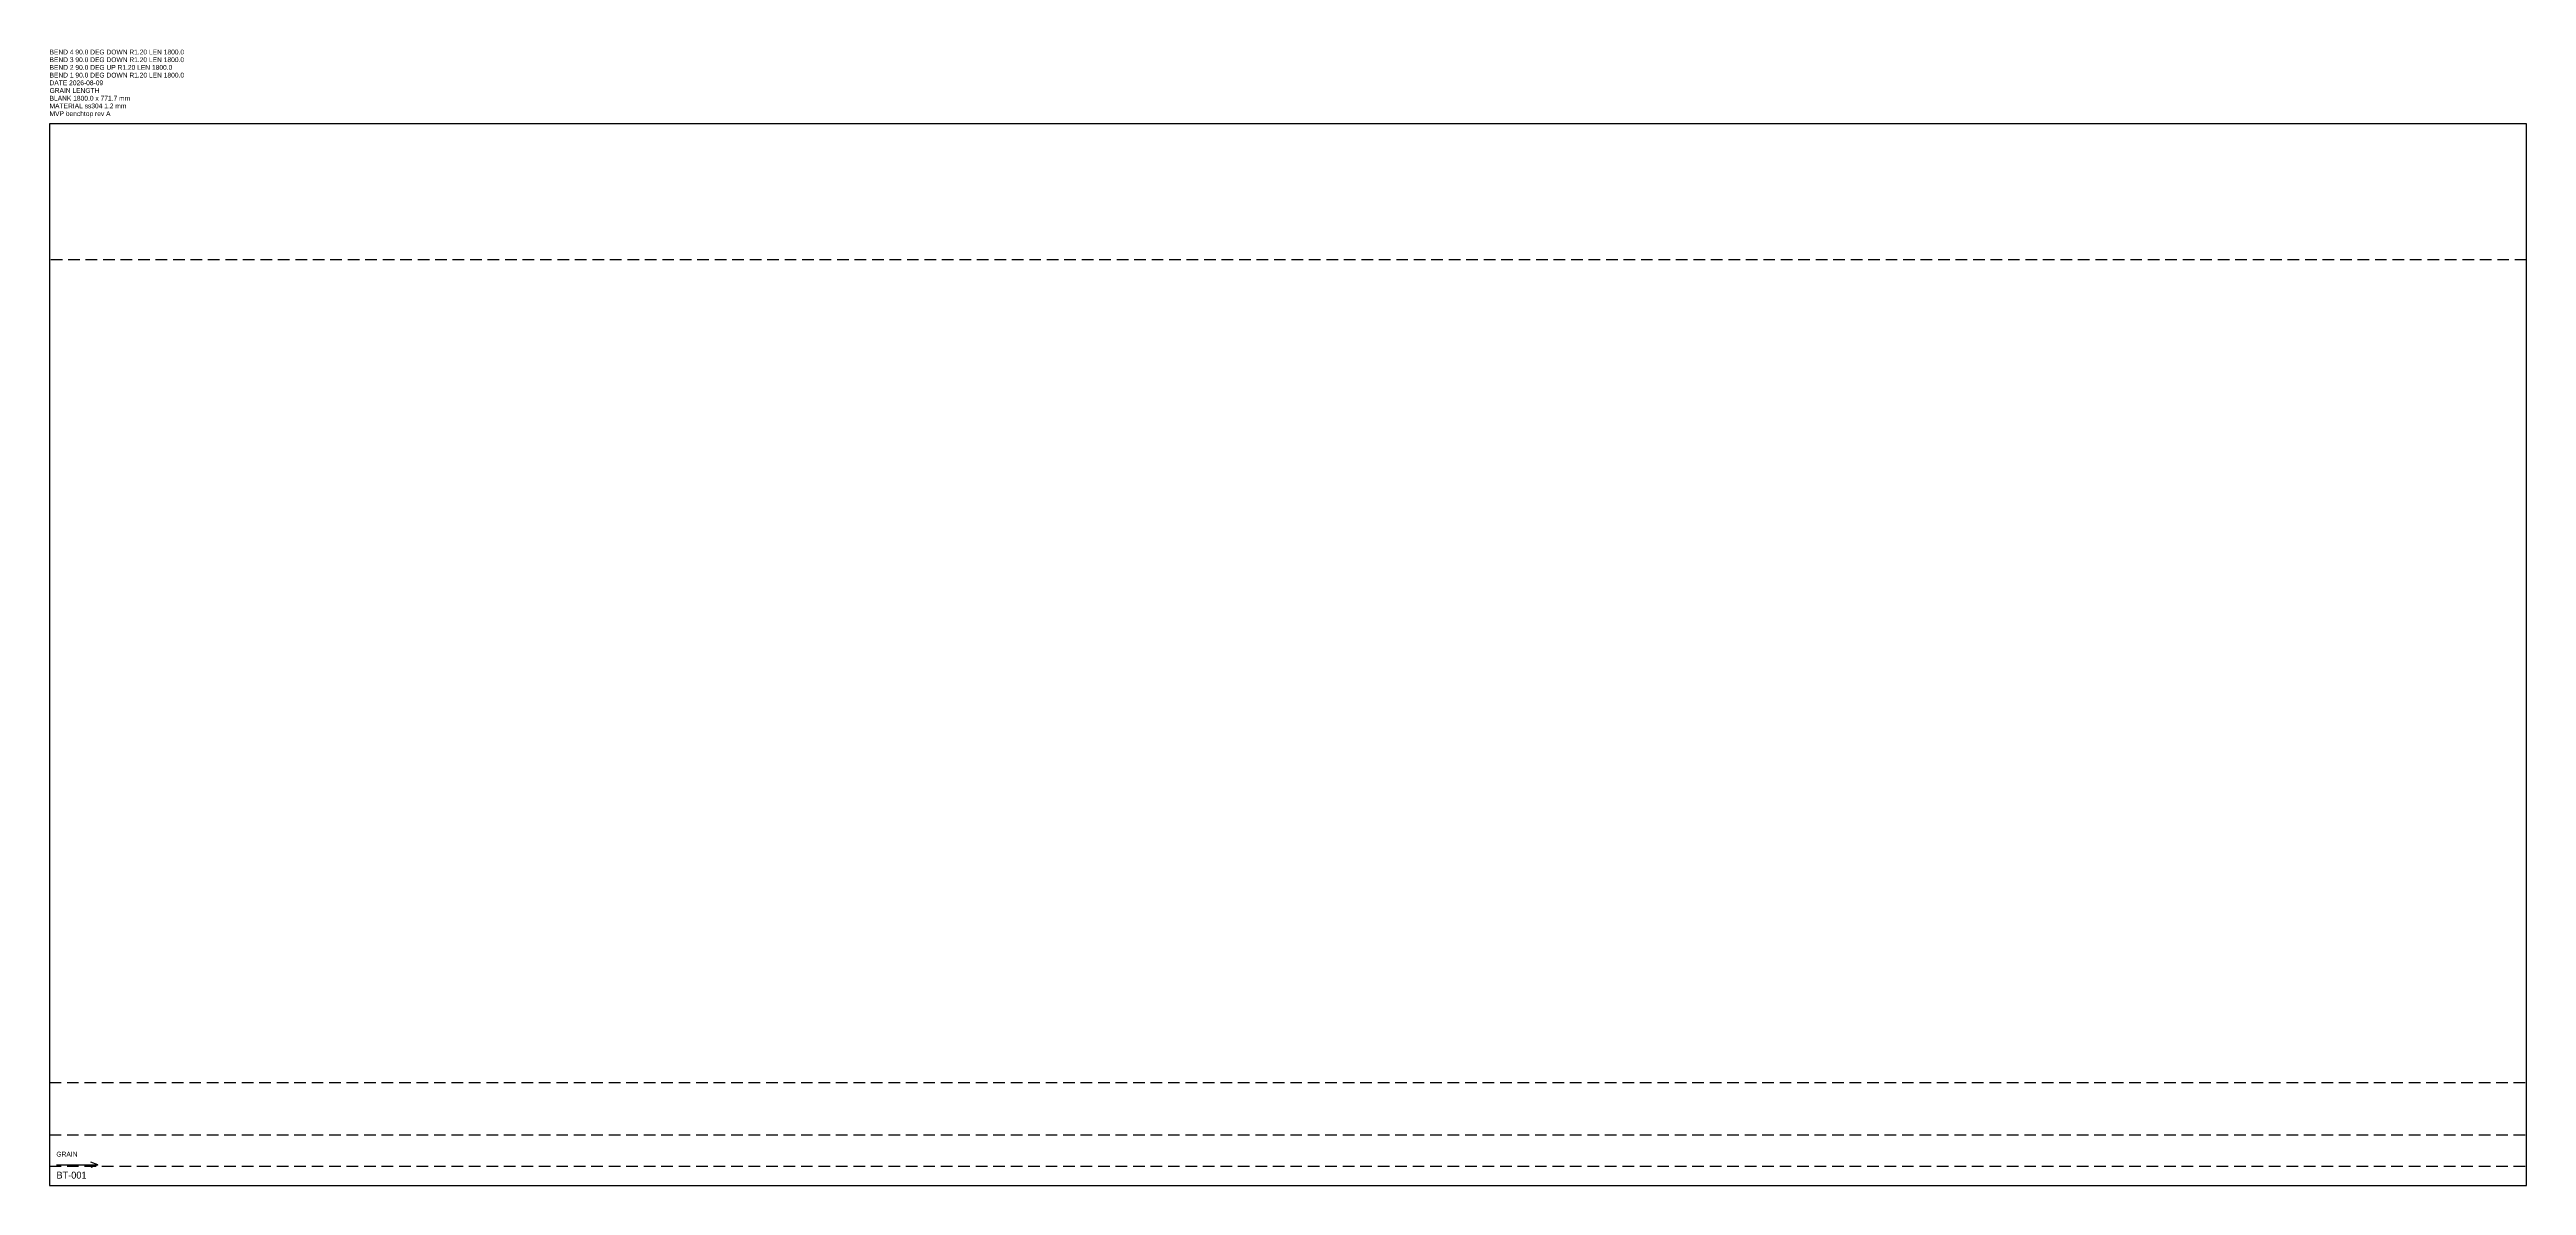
# Model space of a CAD drawing. Header units: millimetres. Extents: x 0 to 1800, y 0 to 826.
import ezdxf

# ---------------------------------------------------------------- set-up
doc = ezdxf.new("R2010")
doc.units = ezdxf.units.MM
doc.linetypes.add('DASHED', pattern=[12.7, 8.4667, -4.2333])
for name, color, linetype in [('BEND_DOWN', 1, 'DASHED'), ('BEND_UP', 3, 'DASHED'), ('CUT_OUTER', 7, 'CONTINUOUS'), ('ETCH', 4, 'CONTINUOUS'), ('INFO', 8, 'CONTINUOUS')]:
    doc.layers.add(name, color=color, linetype=linetype)

msp = doc.modelspace()

# ---------------------------------------------------------------- linework, layer by layer
at = {"layer": 'BEND_DOWN', "linetype": 'DASHED'}
for p, q in [((0, 74.7858), (1800, 74.7858)), ((0, 36.8715), (1800, 36.8715)), ((0, 13.9572), (1800, 13.9572))]:
    msp.add_line(p, q, dxfattribs=at)
at = {"layer": 'BEND_UP', "linetype": 'DASHED'}
msp.add_line((1800, 672.7002), (0, 672.7002), dxfattribs=at)
at = {"layer": 'CUT_OUTER', "linetype": 'CONTINUOUS'}
msp.add_lwpolyline([(1800, 771.6573), (0, 771.6573), (0, 674.0573), (0, 671.343), (0, 76.143), (0, 73.4287), (0, 38.2287), (0, 35.5143), (0, 15.3143), (0, 12.6), (0, 0), (1800, 0), (1800, 12.6), (1800, 15.3143), (1800, 35.5143), (1800, 38.2287), (1800, 73.4287), (1800, 76.143), (1800, 671.343), (1800, 674.0573)], close=True, dxfattribs=at)
at = {"layer": 'ETCH', "linetype": 'CONTINUOUS'}
for p, q in [((5, 15), (35, 15)), ((35, 15), (30, 17)), ((35, 15), (30, 13))]:
    msp.add_line(p, q, dxfattribs=at)

# ---------------------------------------------------------------- texts
at = {"layer": 'ETCH'}
for s, height, p in [('GRAIN', 3.5, (5, 21)), ('BT-001', 5, (5, 5))]:
    msp.add_text(s, height=height, dxfattribs=at).set_placement(p)
at = {"layer": 'INFO'}
for s, p in [('BEND 4 90.0 DEG DOWN R1.20 LEN 1800.0', (0, 822.0573)), ('BEND 3 90.0 DEG DOWN R1.20 LEN 1800.0', (0, 816.4573)), ('BEND 2 90.0 DEG UP R1.20 LEN 1800.0', (0, 810.8573)), ('GRAIN LENGTH', (0, 794.0573)), ('BEND 1 90.0 DEG DOWN R1.20 LEN 1800.0', (0, 805.2573)), ('DATE 2026-08-09', (0, 799.6573)), ('BLANK 1800.0 x 771.7 mm', (0, 788.4573)), ('MATERIAL ss304 1.2 mm', (0, 782.8573)), ('MVP benchtop rev A', (0, 777.2573))]:
    msp.add_text(s, height=3.5, dxfattribs=at).set_placement(p)

doc.saveas('drawing.dxf')
